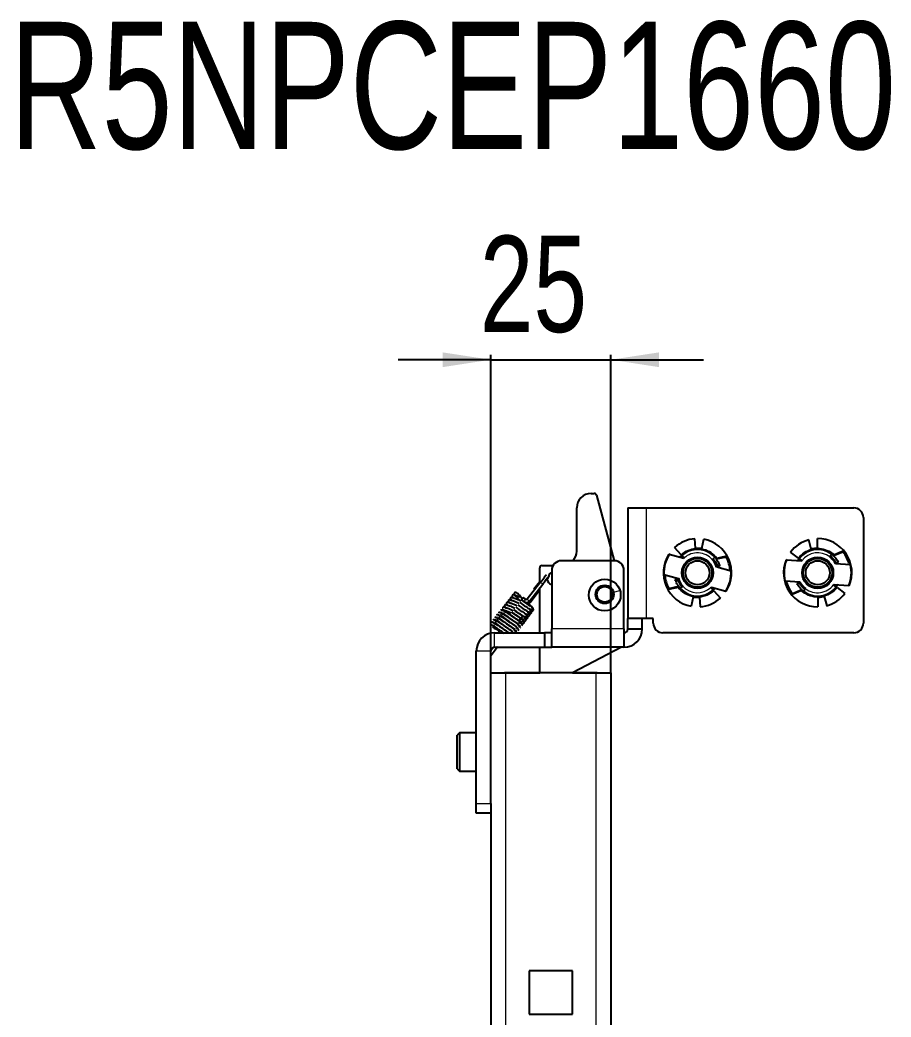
# Model space of a CAD drawing. Header units: millimetres. Extents: x -620 to 849, y 148 to 1992.
# Drawn here: x 21.5 to 202.7, y 1784.4 to 1991.9 of the extents above; entities that cross this region are included whole.
import ezdxf

# ---------------------------------------------------------------- set-up
doc = ezdxf.new("R2010")
doc.units = ezdxf.units.MM
doc.layers.add('FORMAT', color=7, linetype='Continuous')
doc.styles.add('SLDTEXTSTYLE0', font='TXT', dxfattribs={"width": 0.75})
doc.dimstyles.new('SLDDIMSTYLE1', dxfattribs={"dimtxt": 20, "dimasz": 10, "dimexe": 0, "dimexo": 0.0625, "dimgap": 5, "dimtad": 2, "dimdec": 1, "dimrnd": 1e-09, "dimzin": 12, "dimdsep": 46, "dimtxsty": 'SLDTEXTSTYLE0', "dimsah": 1, "dimcen": 0.09, "dimadec": 0, "dimazin": 3, "dimtfac": 1, "dimtmove": 0, "dimatfit": 0, "dimfxl": 0, "dimfrac": 2, "dimtolj": 1, "dimtzin": 12, "dimarcsym": 0})

# ---------------------------------------------------------------- blocks, each defined once
blk = doc.blocks.new('_D_6')
at = {"layer": 'FORMAT'}
for p, q in [((119.44, 1921.17), (100.21, 1921.17)), ((119.44, 1856.06), (119.44, 1922.17)), ((119.44, 1921.17), (144.44, 1921.17)), ((144.44, 1856.06), (144.44, 1922.17)), ((144.44, 1921.17), (163.68, 1921.17))]:
    blk.add_line(p, q, dxfattribs=at)
for points in [[(119.44, 1921.17), (109.44, 1922.7), (109.44, 1919.63)], [(144.44, 1921.17), (154.44, 1919.63), (154.44, 1922.7)]]:
    blk.add_solid(points, dxfattribs=at)
at = {"layer": 'FORMAT', "insert": (117.17, 1946.95), "char_height": 20, "attachment_point": 1, "style": 'SLDTEXTSTYLE0'}
blk.add_mtext('25', dxfattribs=at)

msp = doc.modelspace()

# ---------------------------------------------------------------- linework, layer by layer
at = {"color": 7, "linetype": 'Continuous', "lineweight": 25}
for p, q in [((140.33, 1893.35), (140.95, 1893.35)), ((141.43, 1892.98), (145.1, 1879.35)), ((137.33, 1881.35), (137.33, 1890.35)), ((147.94, 1890.35), (147.94, 1867.35)), ((147.94, 1890.35), (151.74, 1890.35)), ((151.74, 1890.35), (194.94, 1890.35)), ((196.94, 1888.35), (196.94, 1866.35)), ((162.04, 1881.95), (161.88, 1883.93)), ((163.37, 1881.88), (163.74, 1883.83)), ((186.1, 1881.78), (185.58, 1883.7)), ((187.43, 1881.96), (187.42, 1883.95)), ((159.06, 1880.6), (157.69, 1882.13)), ((163.32, 1881.91), (162.09, 1881.97)), ((187.37, 1881.98), (186.15, 1881.82)), ((156.61, 1880.64), (156.49, 1880.72)), ((159.57, 1879.85), (156.56, 1880.65)), ((158.76, 1880.06), (159.2, 1880.45)), ((159.06, 1880.6), (159.2, 1880.45)), ((159.2, 1880.45), (159.67, 1879.93)), ((159.53, 1880.08), (159.34, 1879.91)), ((166.05, 1880.1), (165.53, 1879.63)), ((165.82, 1879.56), (165.62, 1879.52)), ((165.64, 1879.73), (165.69, 1879.74)), ((166.2, 1880.23), (166.05, 1880.1)), ((166.2, 1880.23), (166.47, 1879.91)), ((166.21, 1879.85), (168.51, 1880.34)), ((168.41, 1880.11), (166.34, 1879.67)), ((168.41, 1880.11), (168.51, 1880.34)), ((181.01, 1879.49), (180.87, 1879.54)), ((184.07, 1879.26), (180.96, 1879.49)), ((183.43, 1879.91), (181.8, 1881.15)), ((183.23, 1879.32), (183.59, 1879.79)), ((183.43, 1879.91), (183.59, 1879.79)), ((183.59, 1879.79), (184.14, 1879.36)), ((183.98, 1879.49), (183.83, 1879.28)), ((190.38, 1880.71), (189.96, 1880.15)), ((190.05, 1880.27), (190.1, 1880.29)), ((190.25, 1880.14), (190.07, 1880.06)), ((190.5, 1880.87), (190.38, 1880.71)), ((190.5, 1880.87), (190.83, 1880.6)), ((190.59, 1880.5), (192.76, 1881.41)), ((192.7, 1881.16), (190.74, 1880.35)), ((192.7, 1881.16), (192.76, 1881.41)), ((129.64, 1874.68), (129.64, 1877.85)), ((130.14, 1878.35), (132.41, 1878.35)), ((145.14, 1879.35), (134.14, 1879.35)), ((169.44, 1877.21), (166.43, 1878.01)), ((167.08, 1878.27), (166.6, 1878.12)), ((184.07, 1879.42), (183.92, 1879.27)), ((194.25, 1878.5), (191.14, 1878.73)), ((191.74, 1879.11), (191.3, 1878.87)), ((132.14, 1877.35), (132.14, 1865.15)), ((147.14, 1865.15), (147.14, 1877.35)), ((155.45, 1876.5), (158.46, 1875.69)), ((157.81, 1875.43), (158.28, 1875.58)), ((129.8, 1874.87), (127.01, 1871.34)), ((127.48, 1870.97), (130.27, 1874.5)), ((127.62, 1870.65), (129.64, 1873.39)), ((129.64, 1874.99), (128.43, 1873.45)), ((129.64, 1864.35), (129.64, 1873.71)), ((130.27, 1874.5), (130.27, 1874.5)), ((158.67, 1873.85), (156.38, 1873.36)), ((156.38, 1873.36), (156.48, 1873.59)), ((156.48, 1873.59), (158.55, 1874.03)), ((158.69, 1873.47), (158.42, 1873.8)), ((158.69, 1873.47), (158.84, 1873.6)), ((158.84, 1873.6), (159.36, 1874.07)), ((159.07, 1874.14), (159.27, 1874.18)), ((159.25, 1873.97), (159.2, 1873.96)), ((165.69, 1873.25), (165.22, 1873.77)), ((165.32, 1873.86), (168.32, 1873.05)), ((165.36, 1873.62), (165.55, 1873.79)), ((166.13, 1873.64), (165.69, 1873.25)), ((165.82, 1873.1), (165.69, 1873.25)), ((180.64, 1875.2), (183.74, 1874.97)), ((182.19, 1872.54), (184.14, 1873.36)), ((183.15, 1874.6), (183.59, 1874.83)), ((184.51, 1872.99), (184.93, 1873.55)), ((184.64, 1873.56), (184.82, 1873.64)), ((184.84, 1873.43), (184.79, 1873.41)), ((191.3, 1873.91), (190.75, 1874.34)), ((190.82, 1874.44), (193.93, 1874.21)), ((190.82, 1874.28), (190.97, 1874.43)), ((190.91, 1874.22), (191.06, 1874.42)), ((191.66, 1874.38), (191.3, 1873.91)), ((191.46, 1873.79), (191.3, 1873.91)), ((191.46, 1873.79), (193.09, 1872.55)), ((193.88, 1874.21), (194.01, 1874.16)), ((125.89, 1871.21), (126.28, 1870.9)), ((126.65, 1871.37), (126.26, 1871.68)), ((126.73, 1871.31), (126.65, 1871.37)), ((127.01, 1871.34), (127.01, 1871.34)), ((161.51, 1871.82), (161.15, 1869.87)), ((161.56, 1871.79), (162.79, 1871.73)), ((162.85, 1871.75), (163, 1869.77)), ((165.82, 1873.1), (167.2, 1871.58)), ((168.28, 1873.06), (168.4, 1872.99)), ((184.3, 1873.2), (182.13, 1872.3)), ((182.13, 1872.3), (182.19, 1872.54)), ((184.38, 1872.83), (184.06, 1873.1)), ((184.38, 1872.83), (184.51, 1872.99)), ((187.46, 1871.74), (187.47, 1869.75)), ((187.52, 1871.72), (188.74, 1871.88)), ((188.79, 1871.92), (189.31, 1870)), ((121.97, 1869.59), (121.92, 1869.55)), ((121.92, 1869.21), (121.97, 1869.16)), ((126.28, 1870.9), (126.36, 1870.84)), ((120.31, 1867.17), (120.36, 1867.12)), ((120.72, 1867.68), (120.76, 1867.63)), ((121.12, 1868.19), (121.17, 1868.14)), ((121.4, 1867.11), (121.39, 1867.26)), ((121.52, 1868.7), (121.57, 1868.65)), ((121.81, 1867.62), (121.79, 1867.77)), ((122.21, 1868.13), (122.19, 1868.28)), ((122.61, 1868.64), (122.59, 1868.79)), ((151.74, 1867.35), (147.94, 1867.35)), ((147.94, 1865.15), (147.94, 1867.35)), ((150.94, 1865.15), (150.94, 1867.35)), ((153.24, 1867.35), (151.74, 1867.35)), ((153.24, 1866.35), (153.24, 1867.35)), ((119.51, 1866.15), (119.55, 1866.1)), ((119.83, 1865.58), (119.87, 1865.53)), ((119.91, 1866.66), (119.96, 1866.61)), ((120.6, 1866.09), (120.59, 1866.23)), ((120.75, 1865.02), (121.13, 1864.71)), ((121, 1866.6), (120.99, 1866.75)), ((125.39, 1865.85), (125.57, 1865.76)), ((132.14, 1861.35), (132.14, 1865.15)), ((147.14, 1865.15), (147.14, 1861.35)), ((147.94, 1865.15), (150.94, 1865.15)), ((120.24, 1864.35), (130.64, 1864.35)), ((121.12, 1864.49), (121.23, 1864.4)), ((121.13, 1864.71), (121.21, 1864.65)), ((121.25, 1864.37), (121.23, 1864.35)), ((121.86, 1864.35), (121.88, 1864.5)), ((124.05, 1864.33), (123.94, 1864.39)), ((124.02, 1864.4), (124.18, 1864.31)), ((130.64, 1864.35), (130.64, 1861.35)), ((132.14, 1864.35), (130.64, 1864.35)), ((194.94, 1864.35), (155.24, 1864.35)), ((119.97, 1861.3), (119.45, 1860.6)), ((119.51, 1860.87), (119.77, 1861.19)), ((119.56, 1859.74), (120.75, 1861.34)), ((120.24, 1861.35), (130.64, 1861.35)), ((129.64, 1856.05), (129.64, 1861.35)), ((130.64, 1861.35), (132.14, 1861.35)), ((147.14, 1861.35), (132.14, 1861.35)), ((146.64, 1861.35), (136.41, 1856.05)), ((116.44, 1828.85), (116.44, 1860.55)), ((119.44, 1828.85), (119.44, 1860.55)), ((119.44, 1859.59), (119.56, 1859.74)), ((119.56, 1859.74), (119.56, 1859.74)), ((119.44, 1856.05), (122.54, 1856.05)), ((122.54, 1856.06), (122.3, 1856.05)), ((122.54, 1856.06), (129.64, 1856.06)), ((141.34, 1856.05), (122.54, 1856.05)), ((136.43, 1856.06), (141.34, 1856.06)), ((141.34, 1856.05), (144.44, 1856.05)), ((144.44, 1856.05), (144.44, 384.43)), ((112.94, 1843.55), (112.44, 1843.05)), ((112.44, 1836.05), (112.44, 1843.05)), ((116.44, 1843.55), (112.94, 1843.55)), ((112.94, 1843.55), (112.94, 1835.55)), ((112.44, 1836.05), (112.94, 1835.55)), ((112.94, 1835.55), (116.44, 1835.55)), ((116.44, 1826.85), (116.44, 1828.85)), ((119.44, 1828.85), (119.44, 1826.85)), ((119.44, 1826.85), (116.44, 1826.85)), ((119.44, 1826.85), (119.44, 392.05)), ((136.44, 1794.05), (127.44, 1794.05)), ((127.44, 1794.05), (127.44, 1785.05)), ((136.44, 1785.05), (136.44, 1794.05)), ((127.44, 1785.05), (136.44, 1785.05))]:
    msp.add_line(p, q, dxfattribs=at)
at = {"color": 8, "linetype": 'Continuous', "lineweight": 18}
for p, q in [((151.74, 1890.35), (151.74, 1867.35)), ((129.8, 1874.87), (129.8, 1874.87)), ((145, 1872.78), (146.31, 1873.19)), ((147.14, 1865.15), (132.14, 1865.15)), ((120.24, 1861.35), (120.24, 1864.35)), ((119.44, 1860.55), (116.44, 1860.55)), ((122.54, 1856.05), (122.54, 1856.06)), ((122.54, 1856.05), (122.54, 396.68)), ((141.34, 1856.05), (141.34, 1856.06)), ((141.34, 381.53), (141.34, 1856.05)), ((116.44, 1828.85), (119.44, 1828.85))]:
    msp.add_line(p, q, dxfattribs=at)
at = {"color": 7, "linetype": 'Continuous', "lineweight": 25, "flags": 128}
for points in [[(125.89, 1871.21), (125.89, 1871.24), (125.91, 1871.3), (125.96, 1871.38), (126.03, 1871.48), (126.1, 1871.56), (126.17, 1871.63), (126.23, 1871.67), (126.26, 1871.68), (126.26, 1871.68)], [(120.74, 1861.35), (120.75, 1861.34), (120.73, 1861.35)]]:
    msp.add_lwpolyline(points, dxfattribs=at)
at = {"color": 8, "linetype": 'Continuous', "lineweight": 18, "flags": 128}
for points in [[(126.28, 1870.9), (126.28, 1870.9), (126.3, 1870.91), (126.34, 1870.96), (126.4, 1871.04), (126.47, 1871.12), (126.54, 1871.22), (126.6, 1871.29), (126.64, 1871.35), (126.65, 1871.37), (126.65, 1871.37)], [(121.25, 1864.37), (121.25, 1864.37), (121.27, 1864.35)]]:
    msp.add_lwpolyline(points, dxfattribs=at)
at = {"color": 7, "linetype": 'Continuous', "lineweight": 25}
for centre, radius in [((162.44, 1876.85), 3.25), ((162.44, 1876.85), 3), ((187.44, 1876.85), 3.25), ((187.44, 1876.85), 3), ((162.44, 1876.85), 2.5), ((187.44, 1876.85), 2.5), ((143.16, 1872.2), 3.3), ((143.14, 1872.35), 1.9), ((143.14, 1872.35), 1.61)]:
    msp.add_circle(centre, radius, dxfattribs=at)
for centre, radius, start, end in [((140.33, 1890.35), 3, 90, 180), ((140.95, 1892.85), 0.5, 15.0795, 90), ((194.94, 1888.35), 2, 0, 90), ((162.44, 1876.85), 7.1, 94.5192, 132.0192), ((162.44, 1876.85), 7.1, 327.0192, 79.5192), ((187.44, 1876.85), 7.1, 105.2121, 142.7121), ((187.44, 1876.85), 7.1, 337.7121, 90.2121), ((162.44, 1876.85), 4.85, 42.0192, 132.0192), ((187.44, 1876.85), 4.85, 52.7121, 142.7121), ((134.33, 1881.35), 3, 318.1897, 0), ((162.44, 1876.85), 7.1, 147.0192, 259.5192), ((162.44, 1876.85), 7, 147.1321, 182.9064), ((162.44, 1876.85), 4.15, 132.0192, 133.8162), ((162.44, 1876.85), 4.15, 16.2223, 42.0192), ((162.44, 1876.85), 6.8, 3.4511, 28.6836), ((162.44, 1876.85), 7, 2.9064, 29.9064), ((187.44, 1876.85), 7.1, 157.7121, 270.2121), ((187.44, 1876.85), 7, 157.825, 193.5992), ((187.44, 1876.85), 4.15, 26.9151, 52.7121), ((187.44, 1876.85), 6.8, 14.1439, 39.3765), ((187.44, 1876.85), 7, 13.5992, 40.5992), ((130.14, 1877.85), 0.5, 90, 180), ((134.14, 1877.35), 2, 90, 180), ((145.14, 1877.35), 2, 0, 90), ((187.44, 1876.85), 4.15, 142.7121, 144.5091), ((187.44, 1876.85), 7, 337.825, 13.5992), ((132.39, 1875.6), 1.25, 180, 258.463), ((132.39, 1875.6), 1.25, 101.537, 137.2226), ((162.44, 1876.85), 7, 182.9064, 209.9064), ((162.44, 1876.85), 6.8, 183.4511, 208.6836), ((162.44, 1876.85), 4.15, 196.2223, 222.0192), ((162.44, 1876.85), 7, 327.1321, 2.9064), ((131.05, 1876.54), 4.05, 229.7314, 232.4533), ((162.44, 1876.85), 4.85, 222.0192, 312.0192), ((162.44, 1876.85), 4.15, 312.0192, 313.8162), ((187.44, 1876.85), 7, 193.5992, 220.5992), ((187.44, 1876.85), 6.8, 194.1439, 219.3765), ((187.44, 1876.85), 4.15, 206.9151, 232.7121), ((187.44, 1876.85), 4.85, 232.7121, 322.7121), ((187.44, 1876.85), 4.15, 322.7121, 324.5091), ((162.44, 1876.85), 7.1, 274.5192, 312.0192), ((187.44, 1876.85), 7.1, 285.2121, 322.7121), ((147.14, 1865.15), 0.8, 270, 0), ((147.14, 1865.15), 3.8, 270, 0), ((155.24, 1866.35), 2, 180, 270), ((194.94, 1866.35), 2, 270, 0), ((120.24, 1860.55), 3.8, 90, 180), ((120.24, 1860.55), 0.8, 90, 180), ((141.34, 1852.96), 3.1, 85.3967, 90)]:
    msp.add_arc(centre, radius, start, end, dxfattribs=at)
at = {"color": 8, "linetype": 'Continuous', "lineweight": 18}
for centre, radius, start, end in [((162.44, 1876.85), 5.05, 94.5192, 132.0192), ((162.44, 1876.85), 5.05, 42.0192, 79.5192), ((187.44, 1876.85), 5.05, 105.2121, 142.7121), ((187.44, 1876.85), 5.05, 52.7121, 90.2121), ((162.44, 1876.85), 4.15, 42.0192, 132.0192), ((187.44, 1876.85), 4.15, 52.7121, 142.7121), ((140.85, 1888.37), 17.44, 230.7113, 232.6809), ((162.44, 1876.85), 5.05, 222.0192, 259.5192), ((162.44, 1876.85), 4.15, 222.0192, 312.0192), ((187.44, 1876.85), 4.15, 232.7121, 322.7121), ((187.44, 1876.85), 5.05, 285.2121, 322.7121), ((124.37, 1872.79), 2.78, 315.5111, 327.8892), ((137.92, 1884.67), 17.22, 230.7026, 232.6978), ((162.44, 1876.85), 5.05, 274.5192, 312.0192), ((187.44, 1876.85), 5.05, 232.7121, 270.2121), ((122.16, 1869.4), 0.295, 115.8344, 267.3472), ((133.17, 1878.59), 9.69, 233.0415, 235.052), ((120.15, 1865.75), 1.43, 313.3522, 323.8809), ((120.22, 1865.7), 1.45, 313.3721, 323.9619), ((121.1, 1862.02), 2.75, 233.1851, 236.0311)]:
    msp.add_arc(centre, radius, start, end, dxfattribs=at)
at = {"color": 7, "linetype": 'Continuous', "lineweight": 25}
for points, knots in [([(161.89, 1881.67), (161.93, 1881.81), (161.98, 1881.98), (162.08, 1881.92), (162.09, 1881.91)], [0, 0, 0, 0, 0.832234, 1, 1, 1, 1]), ([(163.49, 1881.59), (163.47, 1881.73), (163.44, 1881.91), (163.34, 1881.86), (163.32, 1881.85)], [0, 0, 0, 0, 0.832234, 1, 1, 1, 1]), ([(186.01, 1881.48), (186.02, 1881.63), (186.04, 1881.81), (186.14, 1881.77), (186.16, 1881.76)], [0, 0, 0, 0, 0.832234, 1, 1, 1, 1]), ([(187.6, 1881.7), (187.54, 1881.84), (187.48, 1882), (187.39, 1881.94), (187.38, 1881.92)], [0, 0, 0, 0, 0.8322341, 1, 1, 1, 1]), ([(165.68, 1879.76), (165.9, 1879.48), (166.29, 1878.98), (166.51, 1878.39), (166.6, 1878.12)], [0, 0, 0, 0, 0.559785, 1, 1, 1, 1]), ([(166.05, 1880.1), (166.29, 1879.78), (166.71, 1879.22), (166.97, 1878.56), (167.08, 1878.27)], [0, 0, 0, 0, 0.559866, 1, 1, 1, 1]), ([(190.08, 1880.31), (190.35, 1880.08), (190.83, 1879.66), (191.15, 1879.11), (191.3, 1878.87)], [0, 0, 0, 0, 0.559785, 1, 1, 1, 1]), ([(190.38, 1880.71), (190.68, 1880.44), (191.2, 1879.97), (191.57, 1879.37), (191.74, 1879.11)], [0, 0, 0, 0, 0.559866, 1, 1, 1, 1]), ([(130.95, 1876.41), (130.93, 1876.38), (130.85, 1876.26), (130.58, 1875.89), (130.2, 1875.38), (129.91, 1875.02), (129.8, 1874.87)], [0, 0, 0, 0, 0.120445, 0.428404, 0.764758, 1, 1, 1, 1]), ([(130.27, 1874.5), (130.36, 1874.61), (130.62, 1874.94), (131.02, 1875.47), (131.39, 1875.99), (131.55, 1876.22), (131.6, 1876.33), (131.63, 1876.4), (131.64, 1876.48), (131.63, 1876.54), (131.62, 1876.56)], [0, 0, 0, 0, 0.1229723, 0.3577947, 0.5972964, 0.8401439, 0.9062409, 0.9471443, 0.9775555, 1, 1, 1, 1]), ([(131.16, 1875.48), (131.23, 1875.57), (131.42, 1875.85), (131.53, 1876.03), (131.58, 1876.14), (131.61, 1876.2), (131.62, 1876.27), (131.61, 1876.32), (131.61, 1876.35)], [0, 0, 0, 0, 0.243765, 0.698545, 0.834124, 0.900377, 0.952573, 1, 1, 1, 1]), ([(158.84, 1873.6), (158.6, 1873.92), (158.17, 1874.48), (157.92, 1875.14), (157.81, 1875.43)], [0, 0, 0, 0, 0.559866, 1, 1, 1, 1]), ([(159.21, 1873.94), (158.99, 1874.22), (158.6, 1874.72), (158.38, 1875.32), (158.28, 1875.58)], [0, 0, 0, 0, 0.559785, 1, 1, 1, 1]), ([(184.51, 1872.99), (184.21, 1873.26), (183.69, 1873.73), (183.31, 1874.33), (183.15, 1874.6)], [0, 0, 0, 0, 0.559866, 1, 1, 1, 1]), ([(184.81, 1873.39), (184.54, 1873.62), (184.06, 1874.04), (183.74, 1874.59), (183.59, 1874.83)], [0, 0, 0, 0, 0.559785, 1, 1, 1, 1]), ([(123.84, 1870.97), (123.78, 1871.02), (123.64, 1871.15), (123.39, 1871.24), (123.2, 1871.21), (123.11, 1871.09), (123.09, 1870.83), (123.23, 1870.62), (123.36, 1870.5), (123.37, 1870.5)], [0, 0, 0, 0, 0.1122508, 0.2666462, 0.4818175, 0.5966211, 0.7216032, 0.9915753, 1, 1, 1, 1]), ([(124.25, 1871.48), (124.19, 1871.53), (124.04, 1871.66), (123.79, 1871.75), (123.6, 1871.72), (123.52, 1871.6), (123.49, 1871.36), (123.63, 1871.18), (123.73, 1871.06)], [0, 0, 0, 0, 0.116786, 0.27723, 0.500813, 0.620123, 0.750026, 1, 1, 1, 1]), ([(125.39, 1871.17), (125.2, 1871.41), (124.9, 1871.8), (124.5, 1872.14), (124.2, 1872.26), (124, 1872.23), (123.92, 1872.11), (123.89, 1871.87), (124.03, 1871.69), (124.13, 1871.58)], [0, 0, 0, 0, 0.254321, 0.402331, 0.510907, 0.662194, 0.742939, 0.830862, 1, 1, 1, 1]), ([(124.23, 1871.59), (124.25, 1871.59), (124.29, 1871.58), (124.59, 1871.52), (125.08, 1871.33), (125.48, 1871.13), (125.69, 1871.02)], [0, 0, 0, 0, 0.149242, 0.397523, 0.685271, 1, 1, 1, 1]), ([(125.93, 1871.51), (125.7, 1871.81), (125.35, 1872.26), (124.9, 1872.65), (124.6, 1872.77), (124.41, 1872.74), (124.32, 1872.62), (124.29, 1872.38), (124.44, 1872.2), (124.53, 1872.09)], [0, 0, 0, 0, 0.298435, 0.437746, 0.539892, 0.682205, 0.758172, 0.840902, 1, 1, 1, 1]), ([(124.62, 1872.11), (124.62, 1872.11), (124.59, 1872.08), (124.7, 1872.1), (124.99, 1872.02), (125.32, 1871.91), (125.52, 1871.81), (125.54, 1871.8)], [0, 0, 0, 0, 0.021612, 0.277034, 0.594005, 0.961278, 1, 1, 1, 1]), ([(126.14, 1871.44), (126.02, 1871.55), (125.82, 1871.72), (125.65, 1871.87), (125.58, 1871.93)], [0, 0, 0, 0, 0.595665, 1, 1, 1, 1]), ([(127.62, 1869.81), (127.61, 1869.84), (127.57, 1869.92), (127.35, 1870.09), (127.04, 1870.32), (126.7, 1870.56), (126.29, 1870.85), (126.01, 1871.06), (125.86, 1871.17)], [0, 0, 0, 0, 0.134267, 0.352185, 0.489336, 0.645657, 0.817803, 1, 1, 1, 1]), ([(127.01, 1871.34), (126.99, 1871.32), (126.96, 1871.29), (126.88, 1871.26), (126.81, 1871.27), (126.76, 1871.29), (126.73, 1871.3), (126.73, 1871.31)], [0, 0, 0, 0, 0.241711, 0.48172, 0.722059, 0.953296, 1, 1, 1, 1]), ([(161.4, 1872.12), (161.42, 1871.97), (161.45, 1871.79), (161.55, 1871.84), (161.57, 1871.85)], [0, 0, 0, 0, 0.832234, 1, 1, 1, 1]), ([(162.99, 1872.03), (162.95, 1871.89), (162.91, 1871.72), (162.81, 1871.78), (162.8, 1871.79)], [0, 0, 0, 0, 0.832234, 1, 1, 1, 1]), ([(187.29, 1872), (187.35, 1871.86), (187.41, 1871.7), (187.5, 1871.77), (187.51, 1871.78)], [0, 0, 0, 0, 0.832234, 1, 1, 1, 1]), ([(188.88, 1872.22), (188.87, 1872.07), (188.85, 1871.89), (188.75, 1871.93), (188.73, 1871.94)], [0, 0, 0, 0, 0.832234, 1, 1, 1, 1]), ([(125.51, 1866.69), (125.48, 1866.7), (125.43, 1866.73), (125.23, 1866.85), (124.99, 1867.01), (124.66, 1867.24), (124.27, 1867.52), (123.8, 1867.86), (123.24, 1868.25), (122.67, 1868.62), (122.18, 1868.89), (121.82, 1869.05), (121.55, 1869.14), (121.53, 1869.07), (121.52, 1869.04)], [0, 0, 0, 0, 0.070834, 0.14046, 0.204799, 0.262083, 0.352331, 0.418393, 0.506857, 0.631338, 0.705759, 0.792061, 0.890442, 1, 1, 1, 1]), ([(121.94, 1869.18), (122.02, 1869.11), (122.19, 1868.97), (122.58, 1868.8), (123, 1868.59), (123.31, 1868.41), (123.47, 1868.32)], [0, 0, 0, 0, 0.2586398, 0.5134888, 0.7572725, 1, 1, 1, 1]), ([(122.34, 1869.63), (122.32, 1869.65), (122.28, 1869.68), (122.21, 1869.69), (122.15, 1869.7), (122.07, 1869.68), (122, 1869.65), (121.97, 1869.62), (121.96, 1869.61)], [0, 0, 0, 0, 0.16821, 0.334597, 0.492682, 0.639712, 0.895455, 1, 1, 1, 1]), ([(122.63, 1869.44), (122.57, 1869.5), (122.43, 1869.63), (122.2, 1869.71), (122.09, 1869.67), (122.03, 1869.66)], [0, 0, 0, 0, 0.263202, 0.622339, 1, 1, 1, 1]), ([(122.28, 1869.11), (122.24, 1869.08), (122.15, 1869.04), (122.25, 1869.05), (122.56, 1868.98), (123.05, 1868.79), (123.46, 1868.58), (123.68, 1868.47)], [0, 0, 0, 0, 0.186775, 0.339781, 0.529853, 0.7504, 1, 1, 1, 1]), ([(123.03, 1869.95), (122.97, 1870.01), (122.83, 1870.14), (122.58, 1870.22), (122.39, 1870.19), (122.31, 1870.07), (122.28, 1869.83), (122.42, 1869.66), (122.51, 1869.55)], [0, 0, 0, 0, 0.118567, 0.2820423, 0.5098985, 0.6314314, 0.7637097, 1, 1, 1, 1]), ([(122.61, 1869.55), (122.63, 1869.55), (122.67, 1869.55), (122.97, 1869.49), (123.46, 1869.3), (123.86, 1869.09), (124.08, 1868.98)], [0, 0, 0, 0, 0.147088, 0.393301, 0.678923, 1, 1, 1, 1]), ([(123.44, 1870.46), (123.38, 1870.52), (123.23, 1870.65), (122.98, 1870.73), (122.79, 1870.7), (122.71, 1870.58), (122.68, 1870.33), (122.83, 1870.16), (122.93, 1870.04)], [0, 0, 0, 0, 0.1165374, 0.2770206, 0.5006922, 0.6200122, 0.7498965, 1, 1, 1, 1]), ([(123.02, 1870.06), (123.03, 1870.06), (123.07, 1870.06), (123.37, 1870), (123.86, 1869.8), (124.27, 1869.6), (124.48, 1869.49)], [0, 0, 0, 0, 0.148028, 0.394639, 0.680654, 1, 1, 1, 1]), ([(123.42, 1870.57), (123.44, 1870.57), (123.48, 1870.57), (123.78, 1870.51), (124.27, 1870.31), (124.67, 1870.11), (124.88, 1870)], [0, 0, 0, 0, 0.148432, 0.395597, 0.682188, 1, 1, 1, 1]), ([(123.83, 1871.08), (123.84, 1871.08), (123.88, 1871.07), (124.19, 1871.02), (124.67, 1870.82), (125.08, 1870.62), (125.29, 1870.51)], [0, 0, 0, 0, 0.148836, 0.396558, 0.683727, 1, 1, 1, 1]), ([(125.87, 1867.43), (125.88, 1867.43), (125.92, 1867.47), (126.07, 1867.72), (125.96, 1867.87), (125.73, 1868.06), (125.41, 1868.29), (125.07, 1868.53), (124.67, 1868.82), (124.39, 1869.02), (124.25, 1869.13)], [0, 0, 0, 0, 0.06549, 0.304753, 0.416324, 0.564262, 0.657467, 0.763613, 0.880393, 1, 1, 1, 1]), ([(124.28, 1869.16), (124.5, 1869), (124.93, 1868.69), (125.52, 1868.28), (125.96, 1867.99), (126.34, 1867.75), (126.57, 1867.65), (126.75, 1867.67), (126.85, 1867.75), (126.92, 1867.87), (126.91, 1868.03), (126.85, 1868.16), (126.71, 1868.29), (126.71, 1868.3)], [0, 0, 0, 0, 0.154222, 0.297017, 0.418176, 0.519128, 0.673905, 0.726098, 0.760317, 0.791174, 0.842698, 0.998007, 1, 1, 1, 1]), ([(124.68, 1869.67), (124.91, 1869.51), (125.34, 1869.2), (125.93, 1868.79), (126.36, 1868.49), (126.74, 1868.26), (126.97, 1868.16), (127.15, 1868.18), (127.25, 1868.26), (127.32, 1868.38), (127.31, 1868.55), (127.25, 1868.67), (127.11, 1868.8), (127.11, 1868.81)], [0, 0, 0, 0, 0.15508, 0.29788, 0.419005, 0.519987, 0.674799, 0.726992, 0.761209, 0.792065, 0.843578, 0.998885, 1, 1, 1, 1]), ([(125.09, 1870.18), (125.31, 1870.02), (125.75, 1869.71), (126.33, 1869.3), (126.77, 1869), (127.15, 1868.77), (127.38, 1868.67), (127.55, 1868.69), (127.65, 1868.77), (127.72, 1868.89), (127.71, 1869.06), (127.65, 1869.18), (127.52, 1869.31), (127.52, 1869.31)], [0, 0, 0, 0, 0.155938, 0.298743, 0.419834, 0.520845, 0.675692, 0.727886, 0.762101, 0.792954, 0.844457, 0.999762, 1, 1, 1, 1]), ([(125.49, 1870.69), (125.72, 1870.53), (126.15, 1870.22), (126.74, 1869.81), (127.18, 1869.51), (127.55, 1869.28), (127.78, 1869.18), (127.96, 1869.2), (128.06, 1869.28), (128.12, 1869.4), (128.12, 1869.56), (127.94, 1869.82), (127.53, 1870.22), (127.17, 1870.55), (127, 1870.69)], [0, 0, 0, 0, 0.1205359, 0.230319, 0.3233794, 0.4010551, 0.5201186, 0.5602418, 0.5865433, 0.6102589, 0.649844, 0.7692325, 0.8974855, 1, 1, 1, 1]), ([(126.36, 1870.84), (126.44, 1870.78), (126.62, 1870.68), (126.93, 1870.65), (127.22, 1870.73), (127.4, 1870.87), (127.47, 1870.95), (127.48, 1870.97)], [0, 0, 0, 0, 0.241852, 0.482958, 0.724075, 0.954441, 1, 1, 1, 1]), ([(127.31, 1870.41), (127.33, 1870.42), (127.44, 1870.45), (127.54, 1870.55), (127.61, 1870.64), (127.62, 1870.65)], [0, 0, 0, 0, 0.133594, 0.857024, 1, 1, 1, 1]), ([(127.7, 1869.01), (127.83, 1868.95), (128, 1868.87), (128.17, 1868.9), (128.27, 1868.98), (128.33, 1869.1), (128.32, 1869.27), (128.22, 1869.44), (128.01, 1869.63), (127.95, 1869.68)], [0, 0, 0, 0, 0.285253, 0.383035, 0.447706, 0.505871, 0.601187, 0.885791, 1, 1, 1, 1]), ([(123.9, 1864.65), (123.87, 1864.67), (123.81, 1864.69), (123.61, 1864.82), (123.37, 1864.98), (123.03, 1865.21), (122.65, 1865.49), (122.17, 1865.83), (121.62, 1866.22), (121.05, 1866.58), (120.56, 1866.85), (120.2, 1867.02), (119.94, 1867.1), (119.92, 1867.03), (119.91, 1867)], [0, 0, 0, 0, 0.073219, 0.142955, 0.207336, 0.264609, 0.354761, 0.420957, 0.509511, 0.633948, 0.708354, 0.794802, 0.893243, 1, 1, 1, 1]), ([(124.3, 1865.16), (124.28, 1865.18), (124.22, 1865.2), (124.02, 1865.32), (123.77, 1865.49), (123.44, 1865.72), (123.05, 1865.99), (122.58, 1866.34), (122.02, 1866.73), (121.45, 1867.09), (120.96, 1867.36), (120.61, 1867.53), (120.34, 1867.61), (120.32, 1867.54), (120.31, 1867.51)], [0, 0, 0, 0, 0.072622, 0.142331, 0.206702, 0.263977, 0.354153, 0.420316, 0.508847, 0.633296, 0.707705, 0.794116, 0.892543, 1, 1, 1, 1]), ([(124.71, 1865.67), (124.68, 1865.68), (124.62, 1865.71), (124.42, 1865.83), (124.18, 1866), (123.85, 1866.22), (123.46, 1866.5), (122.98, 1866.84), (122.43, 1867.23), (121.86, 1867.6), (121.37, 1867.87), (121.01, 1868.04), (120.75, 1868.12), (120.72, 1868.05), (120.71, 1868.02)], [0, 0, 0, 0, 0.072026, 0.141707, 0.206067, 0.263346, 0.353545, 0.419675, 0.508183, 0.632643, 0.707056, 0.793431, 0.891842, 1, 1, 1, 1]), ([(120.8, 1867.18), (120.77, 1867.14), (120.73, 1867.08), (120.92, 1866.8), (121.27, 1866.53), (121.71, 1866.21), (122.24, 1865.84), (122.78, 1865.45), (123.25, 1865.12), (123.61, 1864.88), (123.91, 1864.69), (124, 1864.64), (124.05, 1864.62)], [0, 0, 0, 0, 0.14275, 0.261994, 0.357066, 0.430618, 0.524085, 0.646449, 0.722078, 0.808168, 0.902138, 1, 1, 1, 1]), ([(120.99, 1867.46), (121, 1867.45), (121.09, 1867.38), (121.24, 1867.32), (121.39, 1867.26)], [0, 0, 0, 0, 0.062159, 1, 1, 1, 1]), ([(125.11, 1866.18), (125.08, 1866.19), (125.03, 1866.22), (124.83, 1866.34), (124.58, 1866.51), (124.25, 1866.73), (123.86, 1867.01), (123.39, 1867.35), (122.84, 1867.74), (122.26, 1868.11), (121.77, 1868.38), (121.42, 1868.54), (121.15, 1868.63), (121.13, 1868.56), (121.11, 1868.53)], [0, 0, 0, 0, 0.07143, 0.141083, 0.205433, 0.262714, 0.352938, 0.419034, 0.50752, 0.631991, 0.706407, 0.792746, 0.891142, 1, 1, 1, 1]), ([(121.2, 1867.69), (121.18, 1867.65), (121.13, 1867.59), (121.33, 1867.3), (121.67, 1867.04), (122.12, 1866.72), (122.65, 1866.34), (123.18, 1865.96), (123.65, 1865.63), (124.01, 1865.39), (124.31, 1865.2), (124.4, 1865.15), (124.45, 1865.13)], [0, 0, 0, 0, 0.143336, 0.262559, 0.357673, 0.431245, 0.524711, 0.647074, 0.722736, 0.80884, 0.9028, 1, 1, 1, 1]), ([(121.39, 1867.97), (121.4, 1867.97), (121.49, 1867.89), (121.65, 1867.83), (121.79, 1867.77)], [0, 0, 0, 0, 0.062662, 1, 1, 1, 1]), ([(121.54, 1868.67), (121.62, 1868.6), (121.78, 1868.47), (122.06, 1868.34), (122.19, 1868.28)], [0, 0, 0, 0, 0.505287, 1, 1, 1, 1]), ([(121.61, 1868.2), (121.58, 1868.16), (121.53, 1868.1), (121.73, 1867.81), (122.08, 1867.55), (122.53, 1867.23), (123.06, 1866.85), (123.59, 1866.47), (124.06, 1866.14), (124.42, 1865.9), (124.71, 1865.71), (124.81, 1865.66), (124.85, 1865.64)], [0, 0, 0, 0, 0.1439216, 0.2631249, 0.3582809, 0.4318714, 0.5253369, 0.6476999, 0.7233932, 0.8095128, 0.9034626, 1, 1, 1, 1]), ([(122, 1868.55), (122.04, 1868.47), (122.13, 1868.33), (122.49, 1868.05), (122.93, 1867.74), (123.46, 1867.36), (124, 1866.97), (124.46, 1866.65), (124.82, 1866.41), (125.12, 1866.22), (125.21, 1866.17), (125.26, 1866.15)], [0, 0, 0, 0, 0.137088, 0.248655, 0.334921, 0.444456, 0.587859, 0.676604, 0.777548, 0.88764, 1, 1, 1, 1]), ([(123.47, 1868.14), (123.7, 1867.99), (124.12, 1867.68), (124.71, 1867.27), (125.15, 1866.97), (125.53, 1866.74), (125.76, 1866.63), (125.94, 1866.65), (126.04, 1866.73), (126.11, 1866.85), (126.1, 1867.01), (126.04, 1867.13), (125.9, 1867.27), (125.9, 1867.28)], [0, 0, 0, 0, 0.152505, 0.295288, 0.416515, 0.51741, 0.672115, 0.724307, 0.758529, 0.789392, 0.840935, 0.99625, 1, 1, 1, 1]), ([(125.47, 1866.92), (125.48, 1866.92), (125.51, 1866.96), (125.67, 1867.21), (125.55, 1867.36), (125.33, 1867.55), (125.01, 1867.78), (124.67, 1868.03), (124.27, 1868.31), (123.99, 1868.51), (123.85, 1868.62)], [0, 0, 0, 0, 0.065581, 0.305104, 0.416757, 0.564843, 0.658165, 0.764421, 0.881295, 1, 1, 1, 1]), ([(123.88, 1868.65), (124.1, 1868.49), (124.53, 1868.19), (125.11, 1867.78), (125.55, 1867.48), (125.93, 1867.24), (126.17, 1867.14), (126.34, 1867.16), (126.44, 1867.24), (126.51, 1867.36), (126.51, 1867.52), (126.45, 1867.64), (126.31, 1867.78), (126.3, 1867.79)], [0, 0, 0, 0, 0.153363, 0.296153, 0.417346, 0.518269, 0.67301, 0.725203, 0.759423, 0.790284, 0.841817, 0.997129, 1, 1, 1, 1]), ([(126.1, 1866.95), (126.11, 1866.94), (126.29, 1866.84), (126.44, 1866.79), (126.62, 1866.81), (126.72, 1866.89), (126.79, 1867.01), (126.78, 1867.18), (126.72, 1867.3), (126.58, 1867.43), (126.58, 1867.43)], [0, 0, 0, 0, 0.026667, 0.341775, 0.448732, 0.519486, 0.583132, 0.687475, 0.998784, 1, 1, 1, 1]), ([(126.5, 1867.46), (126.51, 1867.46), (126.68, 1867.36), (126.83, 1867.31), (127.01, 1867.34), (127.11, 1867.41), (127.17, 1867.53), (127.17, 1867.7), (127.05, 1867.84), (126.96, 1867.95)], [0, 0, 0, 0, 0.019383, 0.33748, 0.445428, 0.516833, 0.581062, 0.68635, 1, 1, 1, 1]), ([(126.9, 1867.98), (126.9, 1867.97), (127.07, 1867.88), (127.22, 1867.83), (127.4, 1867.86), (127.5, 1867.93), (127.56, 1868.06), (127.56, 1868.22), (127.44, 1868.37), (127.35, 1868.47)], [0, 0, 0, 0, 0.011955, 0.333103, 0.442062, 0.514132, 0.578957, 0.68521, 1, 1, 1, 1]), ([(127.3, 1868.49), (127.3, 1868.49), (127.46, 1868.4), (127.61, 1868.35), (127.78, 1868.38), (127.88, 1868.46), (127.95, 1868.58), (127.94, 1868.74), (127.82, 1868.89), (127.74, 1869)], [0, 0, 0, 0, 0.004376, 0.328637, 0.438627, 0.511376, 0.576808, 0.684045, 1, 1, 1, 1]), ([(123.15, 1864.35), (123.08, 1864.39), (122.95, 1864.48), (122.63, 1864.7), (122.24, 1864.98), (121.76, 1865.32), (121.21, 1865.71), (120.64, 1866.08), (120.15, 1866.35), (119.8, 1866.51), (119.54, 1866.59), (119.51, 1866.52), (119.5, 1866.49)], [0, 0, 0, 0, 0.0621077, 0.1299244, 0.2366528, 0.3150792, 0.4199665, 0.5673069, 0.6554134, 0.7578246, 0.8744121, 1, 1, 1, 1]), ([(119.53, 1866.12), (119.61, 1866.05), (119.77, 1865.91), (120.05, 1865.78), (120.19, 1865.72)], [0, 0, 0, 0, 0.513134, 1, 1, 1, 1]), ([(119.85, 1865.55), (119.93, 1865.48), (120.1, 1865.35), (120.39, 1865.23), (120.53, 1865.18)], [0, 0, 0, 0, 0.512882, 1, 1, 1, 1]), ([(119.97, 1866.02), (119.97, 1866.02), (119.96, 1865.98), (120.12, 1865.77), (120.45, 1865.52), (120.9, 1865.2), (121.43, 1864.82), (121.9, 1864.49), (122.15, 1864.31), (122.2, 1864.27)], [0, 0, 0, 0, 0.012735, 0.231791, 0.406235, 0.541237, 0.712882, 0.937603, 1, 1, 1, 1]), ([(120.29, 1865.46), (120.29, 1865.46), (120.28, 1865.42), (120.44, 1865.22), (120.77, 1864.99), (121.05, 1864.8), (121.18, 1864.72)], [0, 0, 0, 0, 0.016293, 0.431071, 0.761426, 1, 1, 1, 1]), ([(120.4, 1866.67), (120.37, 1866.63), (120.32, 1866.57), (120.52, 1866.29), (120.86, 1866.02), (121.31, 1865.71), (121.83, 1865.33), (122.37, 1864.94), (122.83, 1864.62), (123.09, 1864.45), (123.18, 1864.39), (123.18, 1864.38)], [0, 0, 0, 0, 0.175544, 0.32281, 0.440155, 0.530953, 0.646365, 0.797463, 0.890809, 0.997094, 1, 1, 1, 1]), ([(120.59, 1866.95), (120.6, 1866.94), (120.69, 1866.87), (120.84, 1866.81), (120.99, 1866.75)], [0, 0, 0, 0, 0.061642, 1, 1, 1, 1]), ([(124.23, 1865.19), (124.25, 1865.18), (124.29, 1865.17), (124.32, 1865.15), (124.34, 1865.13)], [0, 0, 0, 0, 0.426495, 1, 1, 1, 1]), ([(124.41, 1864.71), (124.44, 1864.73), (124.5, 1864.78), (124.43, 1864.95), (124.31, 1865.12), (124.26, 1865.18)], [0, 0, 0, 0, 0.377296, 0.752518, 1, 1, 1, 1]), ([(124.64, 1865.7), (124.65, 1865.69), (124.7, 1865.68), (124.73, 1865.66), (124.74, 1865.64)], [0, 0, 0, 0, 0.427242, 1, 1, 1, 1]), ([(124.82, 1865.22), (124.84, 1865.24), (124.9, 1865.29), (124.84, 1865.46), (124.71, 1865.63), (124.66, 1865.69)], [0, 0, 0, 0, 0.379873, 0.754627, 1, 1, 1, 1]), ([(125.03, 1865.27), (125, 1865.28), (124.95, 1865.3), (124.8, 1865.39), (124.73, 1865.43)], [0, 0, 0, 0, 0.519279, 1, 1, 1, 1]), ([(124.83, 1865.43), (124.89, 1865.39), (125.07, 1865.29), (125.14, 1865.26), (125.18, 1865.24)], [0, 0, 0, 0, 0.36803, 1, 1, 1, 1]), ([(124.86, 1865.28), (124.88, 1865.29), (124.92, 1865.3), (124.98, 1865.29), (125.05, 1865.28), (125.1, 1865.25), (125.12, 1865.24)], [0, 0, 0, 0, 0.21229, 0.467526, 0.736213, 1, 1, 1, 1]), ([(124.96, 1865.29), (124.98, 1865.29), (125.02, 1865.28), (125.05, 1865.26), (125.07, 1865.24)], [0, 0, 0, 0, 0.441798, 1, 1, 1, 1]), ([(125.17, 1864.84), (125.2, 1864.87), (125.25, 1864.91), (125.18, 1865.08), (125.06, 1865.23), (125.01, 1865.28)], [0, 0, 0, 0, 0.389937, 0.77371, 1, 1, 1, 1]), ([(125.04, 1866.21), (125.06, 1866.2), (125.1, 1866.19), (125.13, 1866.17), (125.15, 1866.15)], [0, 0, 0, 0, 0.42738, 1, 1, 1, 1]), ([(125.22, 1865.73), (125.25, 1865.75), (125.3, 1865.8), (125.24, 1865.97), (125.11, 1866.14), (125.06, 1866.2)], [0, 0, 0, 0, 0.3824423, 0.7567257, 1, 1, 1, 1]), ([(125.42, 1865.79), (125.39, 1865.8), (125.34, 1865.82), (125.19, 1865.91), (125.12, 1865.95)], [0, 0, 0, 0, 0.527758, 1, 1, 1, 1]), ([(125.22, 1866.18), (125.2, 1866.2), (125.17, 1866.23), (125.15, 1866.27), (125.14, 1866.29)], [0, 0, 0, 0, 0.544749, 1, 1, 1, 1]), ([(125.27, 1866.68), (125.33, 1866.65), (125.51, 1866.53), (125.81, 1866.36), (126.06, 1866.26), (126.24, 1866.29), (126.34, 1866.36), (126.4, 1866.49), (126.39, 1866.66), (126.33, 1866.77), (126.19, 1866.91), (126.19, 1866.91)], [0, 0, 0, 0, 0.072256, 0.233409, 0.481096, 0.565186, 0.620818, 0.670861, 0.752913, 0.997672, 1, 1, 1, 1]), ([(125.27, 1865.81), (125.28, 1865.81), (125.31, 1865.82), (125.37, 1865.82), (125.44, 1865.8), (125.48, 1865.77), (125.51, 1865.76)], [0, 0, 0, 0, 0.122445, 0.407654, 0.707892, 1, 1, 1, 1]), ([(125.34, 1865.81), (125.36, 1865.81), (125.41, 1865.8), (125.44, 1865.78), (125.46, 1865.77)], [0, 0, 0, 0, 0.442019, 1, 1, 1, 1]), ([(125.62, 1866.24), (125.65, 1866.26), (125.71, 1866.3), (125.62, 1866.52), (125.49, 1866.7), (125.38, 1866.83), (125.36, 1866.84)], [0, 0, 0, 0, 0.332523, 0.65538, 0.968405, 1, 1, 1, 1]), ([(125.8, 1866.32), (125.77, 1866.33), (125.71, 1866.35), (125.55, 1866.44), (125.41, 1866.53), (125.37, 1866.56)], [0, 0, 0, 0, 0.410841, 0.814741, 1, 1, 1, 1]), ([(125.56, 1865.36), (125.58, 1865.39), (125.64, 1865.43), (125.57, 1865.6), (125.44, 1865.75), (125.4, 1865.81)], [0, 0, 0, 0, 0.392535, 0.775786, 1, 1, 1, 1]), ([(125.44, 1866.72), (125.46, 1866.71), (125.5, 1866.7), (125.53, 1866.68), (125.55, 1866.66)], [0, 0, 0, 0, 0.426986, 1, 1, 1, 1]), ([(125.68, 1866.34), (125.68, 1866.34), (125.71, 1866.34), (125.76, 1866.34), (125.83, 1866.32), (125.87, 1866.3), (125.89, 1866.28)], [0, 0, 0, 0, 0.044292, 0.355485, 0.683075, 1, 1, 1, 1]), ([(125.94, 1865.89), (125.97, 1865.91), (126.03, 1865.96), (125.94, 1866.15), (125.78, 1866.34), (125.71, 1866.43)], [0, 0, 0, 0, 0.348014, 0.68511, 1, 1, 1, 1]), ([(125.73, 1866.34), (125.75, 1866.33), (125.8, 1866.32), (125.83, 1866.3), (125.84, 1866.29)], [0, 0, 0, 0, 0.44173, 1, 1, 1, 1]), ([(121.21, 1864.65), (121.23, 1864.63), (121.27, 1864.59), (121.29, 1864.52), (121.29, 1864.44), (121.27, 1864.39), (121.25, 1864.37), (121.25, 1864.37)], [0, 0, 0, 0, 0.241895, 0.484471, 0.726557, 0.955709, 1, 1, 1, 1]), ([(123.83, 1864.68), (123.85, 1864.67), (123.89, 1864.66), (123.92, 1864.64), (123.94, 1864.62)], [0, 0, 0, 0, 0.425063, 1, 1, 1, 1]), ([(124.04, 1864.35), (124.03, 1864.39), (124.02, 1864.47), (123.91, 1864.6), (123.86, 1864.67)], [0, 0, 0, 0, 0.504298, 1, 1, 1, 1]), ([(124.64, 1864.75), (124.61, 1864.76), (124.56, 1864.78), (124.41, 1864.87), (124.33, 1864.91)], [0, 0, 0, 0, 0.511282, 1, 1, 1, 1]), ([(124.42, 1864.92), (124.49, 1864.88), (124.68, 1864.77), (124.75, 1864.74), (124.8, 1864.72)], [0, 0, 0, 0, 0.381464, 1, 1, 1, 1]), ([(124.57, 1864.77), (124.59, 1864.77), (124.63, 1864.76), (124.67, 1864.73), (124.68, 1864.72)], [0, 0, 0, 0, 0.440988, 1, 1, 1, 1]), ([(124.78, 1864.32), (124.81, 1864.34), (124.86, 1864.39), (124.8, 1864.55), (124.67, 1864.7), (124.63, 1864.76)], [0, 0, 0, 0, 0.38733, 0.7716241, 1, 1, 1, 1])]:
    msp.add_open_spline(points, degree=3, knots=knots, dxfattribs=at)
for points in [[(120.76, 1865.12), (120.75, 1865.1), (120.73, 1865.05), (120.74, 1865.03), (120.75, 1865.02)], [(121.12, 1864.59), (121.12, 1864.57), (121.1, 1864.51), (121.11, 1864.5), (121.11, 1864.49)]]:
    msp.add_open_spline(points, degree=3, dxfattribs=at)

# ---------------------------------------------------------------- texts
at = {"layer": 'FORMAT', "insert": (19.35, 1991.47), "char_height": 26.4583, "attachment_point": 1, "style": 'SLDTEXTSTYLE0'}
msp.add_mtext('R5NPCEP1660', dxfattribs=at)

# ---------------------------------------------------------------- dimensions: what is measured, and where the dimension line sits
at = {"layer": 'FORMAT'}
dim = msp.add_linear_dim(base=(144.44, 1921.17), p1=(119.44, 1856.05), p2=(144.44, 1856.05), dimstyle='SLDDIMSTYLE1', dxfattribs=at)
dim.commit()
dim.dimension.update_dxf_attribs({"geometry": '_D_6', "text_midpoint": (131.94, 1921.17), "dimtype": 160})

doc.saveas('drawing.dxf')
